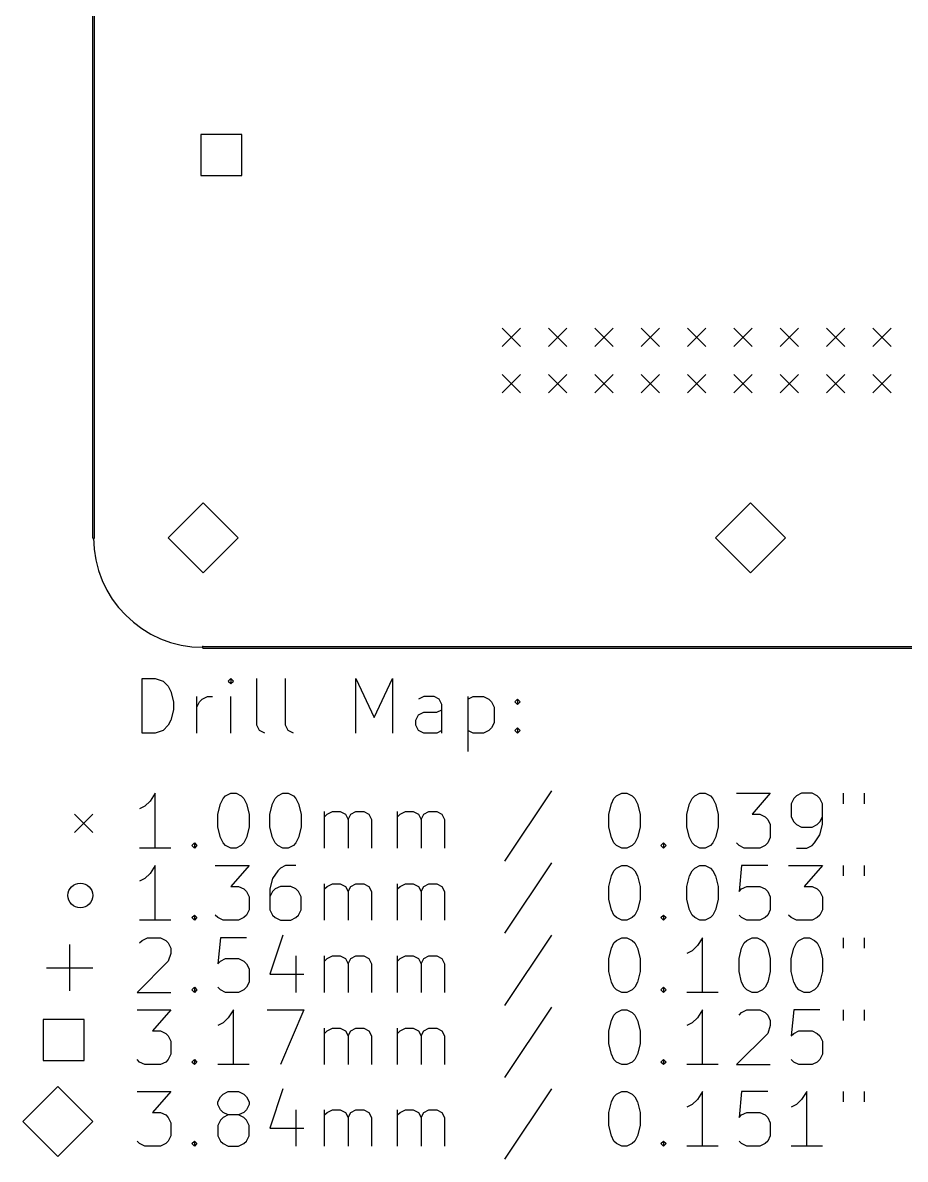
# Model space of a CAD drawing. Extents: x 6 to 105, y -134 to -10.
# Drawn here: x 6.1 to 54.5, y -133.1 to -70.8 of the extents above; entities that cross this region are included whole.
import ezdxf

# ---------------------------------------------------------------- set-up
doc = ezdxf.new("R2010")
doc.units = 0
doc.header["$MEASUREMENT"] = 0
doc.layers.add('BLACK', color=7, linetype='CONTINUOUS')

msp = doc.modelspace()

# ---------------------------------------------------------------- linework, layer by layer
at = {"layer": 'Black'}
for p, q in [((9.95, -99), (9.95, -16)), ((10.05, -99), (10.05, -16)), ((18.1225, -76.8775), (15.8775, -76.8775)), ((15.8775, -76.8775), (15.8775, -79.1225)), ((18.1225, -79.1225), (18.1225, -76.8775)), ((15.8775, -79.1225), (18.1225, -79.1225)), ((32.4, -87.5), (33.4, -88.5)), ((33.4, -87.5), (32.4, -88.5)), ((34.94, -87.5), (35.94, -88.5)), ((35.94, -87.5), (34.94, -88.5)), ((37.48, -87.5), (38.48, -88.5)), ((38.48, -87.5), (37.48, -88.5)), ((40.02, -87.5), (41.02, -88.5)), ((41.02, -87.5), (40.02, -88.5)), ((42.56, -87.5), (43.56, -88.5)), ((43.56, -87.5), (42.56, -88.5)), ((45.1, -87.5), (46.1, -88.5)), ((46.1, -87.5), (45.1, -88.5)), ((47.64, -87.5), (48.64, -88.5)), ((48.64, -87.5), (47.64, -88.5)), ((50.18, -87.5), (51.18, -88.5)), ((51.18, -87.5), (50.18, -88.5)), ((52.72, -87.5), (53.72, -88.5)), ((53.72, -87.5), (52.72, -88.5)), ((32.4, -90.04), (33.4, -91.04)), ((33.4, -90.04), (32.4, -91.04)), ((34.94, -90.04), (35.94, -91.04)), ((35.94, -90.04), (34.94, -91.04)), ((37.48, -90.04), (38.48, -91.04)), ((38.48, -90.04), (37.48, -91.04)), ((40.02, -90.04), (41.02, -91.04)), ((41.02, -90.04), (40.02, -91.04)), ((42.56, -90.04), (43.56, -91.04)), ((43.56, -90.04), (42.56, -91.04)), ((45.1, -90.04), (46.1, -91.04)), ((46.1, -90.04), (45.1, -91.04)), ((47.64, -90.04), (48.64, -91.04)), ((48.64, -90.04), (47.64, -91.04)), ((50.18, -90.04), (51.18, -91.04)), ((51.18, -90.04), (50.18, -91.04)), ((52.72, -90.04), (53.72, -91.04)), ((53.72, -90.04), (52.72, -91.04)), ((16, -97.0823), (14.0823, -99)), ((17.9177, -99), (16, -97.0823)), ((46, -97.0823), (44.0823, -99)), ((47.9177, -99), (46, -97.0823)), ((14.0823, -99), (16, -100.918)), ((16, -100.918), (17.9177, -99)), ((44.0823, -99), (46, -100.918)), ((46, -100.918), (47.9177, -99)), ((16, -104.95), (99, -104.95)), ((16, -105.05), (99, -105.05)), ((12.6643, -109.707), (12.6643, -106.707)), ((12.6643, -106.707), (13.3786, -106.707)), ((13.3786, -106.707), (13.8071, -106.85)), ((13.8071, -106.85), (14.0929, -107.136)), ((14.0929, -107.136), (14.2357, -107.421)), ((17.5214, -106.707), (17.3786, -106.85)), ((17.3786, -106.85), (17.5214, -106.993)), ((17.6643, -106.85), (17.5214, -106.707)), ((17.5214, -106.707), (17.5214, -106.993)), ((17.5214, -106.993), (17.6643, -106.85)), ((18.95, -109.279), (18.95, -106.707)), ((20.5214, -109.279), (20.5214, -106.707)), ((24.3786, -109.707), (24.3786, -106.707)), ((24.3786, -106.707), (25.3786, -108.85)), ((25.3786, -108.85), (26.3786, -106.707)), ((26.3786, -106.707), (26.3786, -109.707)), ((14.2357, -107.421), (14.3786, -107.993)), ((15.6643, -109.707), (15.6643, -107.707)), ((15.95, -107.85), (16.2357, -107.707)), ((16.2357, -107.707), (16.5214, -107.707)), ((17.5214, -109.707), (17.5214, -107.707)), ((28.0929, -107.707), (27.8071, -107.85)), ((28.6643, -107.707), (28.0929, -107.707)), ((28.95, -107.85), (28.6643, -107.707)), ((30.5214, -107.707), (30.5214, -110.707)), ((30.5214, -107.85), (30.8071, -107.707)), ((30.8071, -107.707), (31.3786, -107.707)), ((31.3786, -107.707), (31.6643, -107.85)), ((14.3786, -108.421), (14.2357, -108.993)), ((14.3786, -107.993), (14.3786, -108.421)), ((15.6643, -108.279), (15.8071, -107.993)), ((15.8071, -107.993), (15.95, -107.85)), ((28.8071, -108.564), (29.0929, -108.421)), ((29.0929, -108.136), (28.95, -107.85)), ((29.0929, -109.707), (29.0929, -108.136)), ((31.6643, -107.85), (31.8071, -107.993)), ((31.8071, -107.993), (31.95, -108.279)), ((31.95, -108.279), (31.95, -109.136)), ((33.0929, -107.993), (33.2357, -107.85)), ((33.2357, -108.136), (33.0929, -107.993)), ((33.2357, -107.85), (33.3786, -107.993)), ((33.2357, -107.85), (33.2357, -108.136)), ((33.3786, -107.993), (33.2357, -108.136)), ((14.2357, -108.993), (14.0929, -109.279)), ((27.6643, -108.993), (27.8071, -108.707)), ((27.6643, -109.279), (27.6643, -108.993)), ((27.8071, -108.707), (28.0929, -108.564)), ((28.0929, -108.564), (28.8071, -108.564)), ((13.8071, -109.564), (13.3786, -109.707)), ((14.0929, -109.279), (13.8071, -109.564)), ((19.0929, -109.564), (18.95, -109.279)), ((19.3786, -109.707), (19.0929, -109.564)), ((20.6643, -109.564), (20.5214, -109.279)), ((20.95, -109.707), (20.6643, -109.564)), ((27.8071, -109.564), (27.6643, -109.279)), ((28.0929, -109.707), (27.8071, -109.564)), ((29.0929, -109.564), (28.8071, -109.707)), ((30.8071, -109.707), (30.5214, -109.564)), ((31.6643, -109.564), (31.3786, -109.707)), ((31.8071, -109.421), (31.6643, -109.564)), ((31.95, -109.136), (31.8071, -109.421)), ((33.0929, -109.564), (33.2357, -109.421)), ((33.2357, -109.707), (33.0929, -109.564)), ((33.2357, -109.421), (33.3786, -109.564)), ((33.2357, -109.421), (33.2357, -109.707)), ((33.3786, -109.564), (33.2357, -109.707)), ((13.3786, -109.707), (12.6643, -109.707)), ((28.8071, -109.707), (28.0929, -109.707)), ((31.3786, -109.707), (30.8071, -109.707)), ((13.3786, -113.007), (13.0929, -113.436)), ((13.3786, -116.007), (13.3786, -113.007)), ((16.95, -113.579), (17.0929, -113.293)), ((17.0929, -113.293), (17.2357, -113.15)), ((17.2357, -113.15), (17.5214, -113.007)), ((17.5214, -113.007), (17.8071, -113.007)), ((17.8071, -113.007), (18.0929, -113.15)), ((18.0929, -113.15), (18.2357, -113.293)), ((18.2357, -113.293), (18.3786, -113.579)), ((19.8071, -113.579), (19.95, -113.293)), ((19.95, -113.293), (20.0929, -113.15)), ((20.0929, -113.15), (20.3786, -113.007)), ((20.3786, -113.007), (20.6643, -113.007)), ((20.6643, -113.007), (20.95, -113.15)), ((20.95, -113.15), (21.0929, -113.293)), ((21.0929, -113.293), (21.2357, -113.579)), ((35.0929, -112.864), (32.5214, -116.721)), ((38.3786, -113.579), (38.5214, -113.293)), ((38.5214, -113.293), (38.6643, -113.15)), ((38.6643, -113.15), (38.95, -113.007)), ((38.95, -113.007), (39.2357, -113.007)), ((39.2357, -113.007), (39.5214, -113.15)), ((39.5214, -113.15), (39.6643, -113.293)), ((39.6643, -113.293), (39.8071, -113.579)), ((42.6643, -113.579), (42.8071, -113.293)), ((42.8071, -113.293), (42.95, -113.15)), ((42.95, -113.15), (43.2357, -113.007)), ((43.2357, -113.007), (43.5214, -113.007)), ((43.5214, -113.007), (43.8071, -113.15)), ((43.8071, -113.15), (43.95, -113.293)), ((43.95, -113.293), (44.0929, -113.579)), ((45.2357, -113.007), (47.0929, -113.007)), ((47.0929, -113.007), (46.0929, -114.15)), ((48.3786, -113.293), (48.2357, -113.579)), ((48.5214, -113.15), (48.3786, -113.293)), ((48.8071, -113.007), (48.5214, -113.15)), ((49.3786, -113.007), (48.8071, -113.007)), ((49.6643, -113.15), (49.3786, -113.007)), ((49.8071, -113.293), (49.6643, -113.15)), ((49.95, -113.579), (49.8071, -113.293)), ((51.0929, -113.007), (51.0929, -113.579)), ((52.2357, -113.007), (52.2357, -113.579)), ((12.8071, -113.721), (12.5214, -113.864)), ((13.0929, -113.436), (12.8071, -113.721)), ((16.8071, -114.15), (16.95, -113.579)), ((18.3786, -113.579), (18.5214, -114.15)), ((19.6643, -114.15), (19.8071, -113.579)), ((21.2357, -113.579), (21.3786, -114.15)), ((22.6643, -116.007), (22.6643, -114.007)), ((22.8071, -114.15), (23.0929, -114.007)), ((23.0929, -114.007), (23.5214, -114.007)), ((23.5214, -114.007), (23.8071, -114.15)), ((24.0929, -114.15), (24.3786, -114.007)), ((24.3786, -114.007), (24.8071, -114.007)), ((24.8071, -114.007), (25.0929, -114.15)), ((26.6643, -116.007), (26.6643, -114.007)), ((26.8071, -114.15), (27.0929, -114.007)), ((27.0929, -114.007), (27.5214, -114.007)), ((27.5214, -114.007), (27.8071, -114.15)), ((28.0929, -114.15), (28.3786, -114.007)), ((28.3786, -114.007), (28.8071, -114.007)), ((28.8071, -114.007), (29.0929, -114.15)), ((38.2357, -114.15), (38.3786, -113.579)), ((39.8071, -113.579), (39.95, -114.15)), ((42.5214, -114.15), (42.6643, -113.579)), ((44.0929, -113.579), (44.2357, -114.15)), ((48.2357, -113.579), (48.2357, -114.293)), ((49.95, -114.721), (49.95, -113.579)), ((8.95, -114.15), (9.95, -115.15)), ((9.95, -114.15), (8.95, -115.15)), ((16.8071, -114.864), (16.8071, -114.15)), ((18.5214, -114.15), (18.5214, -114.864)), ((19.6643, -114.864), (19.6643, -114.15)), ((21.3786, -114.15), (21.3786, -114.864)), ((22.6643, -114.293), (22.8071, -114.15)), ((23.8071, -114.15), (23.95, -114.436)), ((23.95, -114.436), (24.0929, -114.15)), ((23.95, -114.436), (23.95, -116.007)), ((25.0929, -114.15), (25.2357, -114.436)), ((25.2357, -114.436), (25.2357, -116.007)), ((26.6643, -114.293), (26.8071, -114.15)), ((27.8071, -114.15), (27.95, -114.436)), ((27.95, -114.436), (28.0929, -114.15)), ((27.95, -114.436), (27.95, -116.007)), ((29.0929, -114.15), (29.2357, -114.436)), ((29.2357, -114.436), (29.2357, -116.007)), ((38.2357, -114.864), (38.2357, -114.15)), ((39.95, -114.15), (39.95, -114.864)), ((42.5214, -114.864), (42.5214, -114.15)), ((44.2357, -114.15), (44.2357, -114.864)), ((46.0929, -114.15), (46.5214, -114.15)), ((46.5214, -114.15), (46.8071, -114.293)), ((46.8071, -114.293), (46.95, -114.436)), ((46.95, -114.436), (47.0929, -114.721)), ((48.2357, -114.293), (48.3786, -114.579)), ((48.3786, -114.579), (48.5214, -114.721)), ((49.6643, -114.721), (49.8071, -114.579)), ((49.8071, -114.579), (49.95, -114.293)), ((16.95, -115.436), (16.8071, -114.864)), ((18.5214, -114.864), (18.3786, -115.436)), ((19.8071, -115.436), (19.6643, -114.864)), ((21.3786, -114.864), (21.2357, -115.436)), ((38.3786, -115.436), (38.2357, -114.864)), ((39.95, -114.864), (39.8071, -115.436)), ((42.6643, -115.436), (42.5214, -114.864)), ((44.2357, -114.864), (44.0929, -115.436)), ((47.0929, -114.721), (47.0929, -115.436)), ((48.5214, -114.721), (48.8071, -114.864)), ((48.8071, -114.864), (49.3786, -114.864)), ((49.3786, -114.864), (49.6643, -114.721)), ((49.5214, -115.721), (49.8071, -115.293)), ((49.8071, -115.293), (49.95, -114.721)), ((15.3786, -115.864), (15.5214, -115.721)), ((15.5214, -116.007), (15.3786, -115.864)), ((15.5214, -115.721), (15.6643, -115.864)), ((15.5214, -115.721), (15.5214, -116.007)), ((15.6643, -115.864), (15.5214, -116.007)), ((17.0929, -115.721), (16.95, -115.436)), ((17.2357, -115.864), (17.0929, -115.721)), ((17.5214, -116.007), (17.2357, -115.864)), ((18.0929, -115.864), (17.8071, -116.007)), ((18.2357, -115.721), (18.0929, -115.864)), ((18.3786, -115.436), (18.2357, -115.721)), ((19.95, -115.721), (19.8071, -115.436)), ((20.0929, -115.864), (19.95, -115.721)), ((20.3786, -116.007), (20.0929, -115.864)), ((20.95, -115.864), (20.6643, -116.007)), ((21.0929, -115.721), (20.95, -115.864)), ((21.2357, -115.436), (21.0929, -115.721)), ((38.5214, -115.721), (38.3786, -115.436)), ((38.6643, -115.864), (38.5214, -115.721)), ((38.95, -116.007), (38.6643, -115.864)), ((39.5214, -115.864), (39.2357, -116.007)), ((39.6643, -115.721), (39.5214, -115.864)), ((39.8071, -115.436), (39.6643, -115.721)), ((41.0929, -115.864), (41.2357, -115.721)), ((41.2357, -116.007), (41.0929, -115.864)), ((41.2357, -115.721), (41.3786, -115.864)), ((41.2357, -115.721), (41.2357, -116.007)), ((41.3786, -115.864), (41.2357, -116.007)), ((42.8071, -115.721), (42.6643, -115.436)), ((42.95, -115.864), (42.8071, -115.721)), ((43.2357, -116.007), (42.95, -115.864)), ((43.8071, -115.864), (43.5214, -116.007)), ((43.95, -115.721), (43.8071, -115.864)), ((44.0929, -115.436), (43.95, -115.721)), ((45.3786, -115.864), (45.2357, -115.721)), ((45.6643, -116.007), (45.3786, -115.864)), ((46.8071, -115.864), (46.5214, -116.007)), ((46.95, -115.721), (46.8071, -115.864)), ((47.0929, -115.436), (46.95, -115.721)), ((49.0929, -116.007), (49.3786, -115.864)), ((49.3786, -115.864), (49.5214, -115.721)), ((14.2357, -116.007), (12.5214, -116.007)), ((17.8071, -116.007), (17.5214, -116.007)), ((20.6643, -116.007), (20.3786, -116.007)), ((39.2357, -116.007), (38.95, -116.007)), ((43.5214, -116.007), (43.2357, -116.007)), ((46.5214, -116.007), (45.6643, -116.007)), ((48.5214, -116.007), (49.0929, -116.007)), ((13.3786, -116.967), (13.0929, -117.396)), ((13.3786, -119.967), (13.3786, -116.967)), ((16.6643, -116.967), (18.5214, -116.967)), ((18.5214, -116.967), (17.5214, -118.11)), ((20.2357, -117.11), (20.0929, -117.253)), ((20.5214, -116.967), (20.2357, -117.11)), ((21.0929, -116.967), (20.5214, -116.967)), ((35.0929, -116.824), (32.5214, -120.681)), ((38.5214, -117.253), (38.6643, -117.11)), ((38.6643, -117.11), (38.95, -116.967)), ((38.95, -116.967), (39.2357, -116.967)), ((39.2357, -116.967), (39.5214, -117.11)), ((39.5214, -117.11), (39.6643, -117.253)), ((42.8071, -117.253), (42.95, -117.11)), ((42.95, -117.11), (43.2357, -116.967)), ((43.2357, -116.967), (43.5214, -116.967)), ((43.5214, -116.967), (43.8071, -117.11)), ((43.8071, -117.11), (43.95, -117.253)), ((45.5214, -116.967), (45.3786, -118.396)), ((46.95, -116.967), (45.5214, -116.967)), ((48.0929, -116.967), (49.95, -116.967)), ((49.95, -116.967), (48.95, -118.11)), ((51.0929, -116.967), (51.0929, -117.539)), ((52.2357, -116.967), (52.2357, -117.539)), ((12.8071, -117.681), (12.5214, -117.824)), ((13.0929, -117.396), (12.8071, -117.681)), ((19.8071, -117.681), (19.6643, -118.253)), ((20.0929, -117.253), (19.8071, -117.681)), ((38.2357, -118.11), (38.3786, -117.539)), ((38.3786, -117.539), (38.5214, -117.253)), ((39.6643, -117.253), (39.8071, -117.539)), ((39.8071, -117.539), (39.95, -118.11)), ((42.5214, -118.11), (42.6643, -117.539)), ((42.6643, -117.539), (42.8071, -117.253)), ((43.95, -117.253), (44.0929, -117.539)), ((44.0929, -117.539), (44.2357, -118.11)), ((17.5214, -118.11), (17.95, -118.11)), ((17.95, -118.11), (18.2357, -118.253)), ((18.2357, -118.253), (18.3786, -118.396)), ((18.3786, -118.396), (18.5214, -118.681)), ((19.6643, -118.253), (19.6643, -119.396)), ((19.8071, -118.396), (19.6643, -118.681)), ((19.95, -118.253), (19.8071, -118.396)), ((20.2357, -118.11), (19.95, -118.253)), ((20.8071, -118.11), (20.2357, -118.11)), ((21.0929, -118.253), (20.8071, -118.11)), ((21.2357, -118.396), (21.0929, -118.253)), ((21.3786, -118.681), (21.2357, -118.396)), ((22.6643, -119.967), (22.6643, -117.967)), ((22.6643, -118.253), (22.8071, -118.11)), ((22.8071, -118.11), (23.0929, -117.967)), ((23.0929, -117.967), (23.5214, -117.967)), ((23.5214, -117.967), (23.8071, -118.11)), ((23.8071, -118.11), (23.95, -118.396)), ((23.95, -118.396), (24.0929, -118.11)), ((23.95, -118.396), (23.95, -119.967)), ((24.0929, -118.11), (24.3786, -117.967)), ((24.3786, -117.967), (24.8071, -117.967)), ((24.8071, -117.967), (25.0929, -118.11)), ((25.0929, -118.11), (25.2357, -118.396)), ((25.2357, -118.396), (25.2357, -119.967)), ((26.6643, -119.967), (26.6643, -117.967)), ((26.6643, -118.253), (26.8071, -118.11)), ((26.8071, -118.11), (27.0929, -117.967)), ((27.0929, -117.967), (27.5214, -117.967)), ((27.5214, -117.967), (27.8071, -118.11)), ((27.8071, -118.11), (27.95, -118.396)), ((27.95, -118.396), (28.0929, -118.11)), ((27.95, -118.396), (27.95, -119.967)), ((28.0929, -118.11), (28.3786, -117.967)), ((28.3786, -117.967), (28.8071, -117.967)), ((28.8071, -117.967), (29.0929, -118.11)), ((29.0929, -118.11), (29.2357, -118.396)), ((29.2357, -118.396), (29.2357, -119.967)), ((38.2357, -118.824), (38.2357, -118.11)), ((39.95, -118.11), (39.95, -118.824)), ((42.5214, -118.824), (42.5214, -118.11)), ((44.2357, -118.11), (44.2357, -118.824)), ((45.3786, -118.396), (45.5214, -118.253)), ((45.5214, -118.253), (45.8071, -118.11)), ((45.8071, -118.11), (46.5214, -118.11)), ((46.5214, -118.11), (46.8071, -118.253)), ((46.8071, -118.253), (46.95, -118.396)), ((46.95, -118.396), (47.0929, -118.681)), ((48.95, -118.11), (49.3786, -118.11)), ((49.3786, -118.11), (49.6643, -118.253)), ((49.6643, -118.253), (49.8071, -118.396)), ((49.8071, -118.396), (49.95, -118.681)), ((18.5214, -118.681), (18.5214, -119.396)), ((21.3786, -119.396), (21.3786, -118.681)), ((38.3786, -119.396), (38.2357, -118.824)), ((39.95, -118.824), (39.8071, -119.396)), ((42.6643, -119.396), (42.5214, -118.824)), ((44.2357, -118.824), (44.0929, -119.396)), ((47.0929, -118.681), (47.0929, -119.396)), ((49.95, -118.681), (49.95, -119.396)), ((18.5214, -119.396), (18.3786, -119.681)), ((19.6643, -119.396), (19.8071, -119.681)), ((21.2357, -119.681), (21.3786, -119.396)), ((38.5214, -119.681), (38.3786, -119.396)), ((39.8071, -119.396), (39.6643, -119.681)), ((42.8071, -119.681), (42.6643, -119.396)), ((44.0929, -119.396), (43.95, -119.681)), ((47.0929, -119.396), (46.95, -119.681)), ((49.95, -119.396), (49.8071, -119.681)), ((14.2357, -119.967), (12.5214, -119.967)), ((15.3786, -119.824), (15.5214, -119.681)), ((15.5214, -119.967), (15.3786, -119.824)), ((15.5214, -119.681), (15.6643, -119.824)), ((15.5214, -119.681), (15.5214, -119.967)), ((15.6643, -119.824), (15.5214, -119.967)), ((16.8071, -119.824), (16.6643, -119.681)), ((17.0929, -119.967), (16.8071, -119.824)), ((17.95, -119.967), (17.0929, -119.967)), ((18.2357, -119.824), (17.95, -119.967)), ((18.3786, -119.681), (18.2357, -119.824)), ((19.8071, -119.681), (19.95, -119.824)), ((19.95, -119.824), (20.2357, -119.967)), ((20.2357, -119.967), (20.8071, -119.967)), ((20.8071, -119.967), (21.0929, -119.824)), ((21.0929, -119.824), (21.2357, -119.681)), ((38.6643, -119.824), (38.5214, -119.681)), ((38.95, -119.967), (38.6643, -119.824)), ((39.2357, -119.967), (38.95, -119.967)), ((39.5214, -119.824), (39.2357, -119.967)), ((39.6643, -119.681), (39.5214, -119.824)), ((41.0929, -119.824), (41.2357, -119.681)), ((41.2357, -119.967), (41.0929, -119.824)), ((41.2357, -119.681), (41.3786, -119.824)), ((41.2357, -119.681), (41.2357, -119.967)), ((41.3786, -119.824), (41.2357, -119.967)), ((42.95, -119.824), (42.8071, -119.681)), ((43.2357, -119.967), (42.95, -119.824)), ((43.5214, -119.967), (43.2357, -119.967)), ((43.8071, -119.824), (43.5214, -119.967)), ((43.95, -119.681), (43.8071, -119.824)), ((45.5214, -119.824), (45.3786, -119.681)), ((45.8071, -119.967), (45.5214, -119.824)), ((46.5214, -119.967), (45.8071, -119.967)), ((46.8071, -119.824), (46.5214, -119.967)), ((46.95, -119.681), (46.8071, -119.824)), ((48.2357, -119.824), (48.0929, -119.681)), ((48.5214, -119.967), (48.2357, -119.824)), ((49.3786, -119.967), (48.5214, -119.967)), ((49.6643, -119.824), (49.3786, -119.967)), ((49.8071, -119.681), (49.6643, -119.824)), ((20.3786, -120.784), (19.6643, -122.927)), ((35.0929, -120.784), (32.5214, -124.641)), ((8.68, -121.3), (8.68, -123.84)), ((12.5214, -121.213), (12.6643, -121.07)), ((12.6643, -121.07), (12.95, -120.927)), ((12.95, -120.927), (13.6643, -120.927)), ((13.6643, -120.927), (13.95, -121.07)), ((13.95, -121.07), (14.0929, -121.213)), ((14.0929, -121.213), (14.2357, -121.499)), ((14.2357, -121.499), (14.2357, -121.784)), ((16.95, -120.927), (16.8071, -122.356)), ((18.3786, -120.927), (16.95, -120.927)), ((38.2357, -122.07), (38.3786, -121.499)), ((38.3786, -121.499), (38.5214, -121.213)), ((38.5214, -121.213), (38.6643, -121.07)), ((38.6643, -121.07), (38.95, -120.927)), ((38.95, -120.927), (39.2357, -120.927)), ((39.2357, -120.927), (39.5214, -121.07)), ((39.5214, -121.07), (39.6643, -121.213)), ((39.6643, -121.213), (39.8071, -121.499)), ((39.8071, -121.499), (39.95, -122.07)), ((43.0929, -121.356), (42.8071, -121.641)), ((43.3786, -120.927), (43.0929, -121.356)), ((43.3786, -123.927), (43.3786, -120.927)), ((45.3786, -122.07), (45.5214, -121.499)), ((45.5214, -121.499), (45.6643, -121.213)), ((45.6643, -121.213), (45.8071, -121.07)), ((45.8071, -121.07), (46.0929, -120.927)), ((46.0929, -120.927), (46.3786, -120.927)), ((46.3786, -120.927), (46.6643, -121.07)), ((46.6643, -121.07), (46.8071, -121.213)), ((46.8071, -121.213), (46.95, -121.499)), ((46.95, -121.499), (47.0929, -122.07)), ((48.2357, -122.07), (48.3786, -121.499)), ((48.3786, -121.499), (48.5214, -121.213)), ((48.5214, -121.213), (48.6643, -121.07)), ((48.6643, -121.07), (48.95, -120.927)), ((48.95, -120.927), (49.2357, -120.927)), ((49.2357, -120.927), (49.5214, -121.07)), ((49.5214, -121.07), (49.6643, -121.213)), ((49.6643, -121.213), (49.8071, -121.499)), ((49.8071, -121.499), (49.95, -122.07)), ((51.0929, -120.927), (51.0929, -121.499)), ((52.2357, -120.927), (52.2357, -121.499)), ((14.2357, -121.784), (14.0929, -122.213)), ((16.95, -122.213), (17.2357, -122.07)), ((17.2357, -122.07), (17.95, -122.07)), ((17.95, -122.07), (18.2357, -122.213)), ((21.0929, -121.927), (21.0929, -123.927)), ((22.6643, -123.927), (22.6643, -121.927)), ((22.6643, -122.213), (22.8071, -122.07)), ((22.8071, -122.07), (23.0929, -121.927)), ((23.0929, -121.927), (23.5214, -121.927)), ((23.5214, -121.927), (23.8071, -122.07)), ((23.8071, -122.07), (23.95, -122.356)), ((23.95, -122.356), (24.0929, -122.07)), ((24.0929, -122.07), (24.3786, -121.927)), ((24.3786, -121.927), (24.8071, -121.927)), ((24.8071, -121.927), (25.0929, -122.07)), ((25.0929, -122.07), (25.2357, -122.356)), ((26.6643, -123.927), (26.6643, -121.927)), ((26.6643, -122.213), (26.8071, -122.07)), ((26.8071, -122.07), (27.0929, -121.927)), ((27.0929, -121.927), (27.5214, -121.927)), ((27.5214, -121.927), (27.8071, -122.07)), ((27.8071, -122.07), (27.95, -122.356)), ((27.95, -122.356), (28.0929, -122.07)), ((28.0929, -122.07), (28.3786, -121.927)), ((28.3786, -121.927), (28.8071, -121.927)), ((28.8071, -121.927), (29.0929, -122.07)), ((29.0929, -122.07), (29.2357, -122.356)), ((38.2357, -122.784), (38.2357, -122.07)), ((39.95, -122.07), (39.95, -122.784)), ((42.8071, -121.641), (42.5214, -121.784)), ((45.3786, -122.784), (45.3786, -122.07)), ((47.0929, -122.07), (47.0929, -122.784)), ((48.2357, -122.784), (48.2357, -122.07)), ((49.95, -122.07), (49.95, -122.784)), ((7.41, -122.57), (9.95, -122.57)), ((14.0929, -122.213), (12.3786, -123.927)), ((16.8071, -122.356), (16.95, -122.213)), ((18.2357, -122.213), (18.3786, -122.356)), ((18.3786, -122.356), (18.5214, -122.641)), ((18.5214, -122.641), (18.5214, -123.356)), ((23.95, -122.356), (23.95, -123.927)), ((25.2357, -122.356), (25.2357, -123.927)), ((27.95, -122.356), (27.95, -123.927)), ((29.2357, -122.356), (29.2357, -123.927)), ((18.5214, -123.356), (18.3786, -123.641)), ((19.6643, -122.927), (21.5214, -122.927)), ((38.3786, -123.356), (38.2357, -122.784)), ((38.5214, -123.641), (38.3786, -123.356)), ((39.8071, -123.356), (39.6643, -123.641)), ((39.95, -122.784), (39.8071, -123.356)), ((45.5214, -123.356), (45.3786, -122.784)), ((45.6643, -123.641), (45.5214, -123.356)), ((46.95, -123.356), (46.8071, -123.641)), ((47.0929, -122.784), (46.95, -123.356)), ((48.3786, -123.356), (48.2357, -122.784)), ((48.5214, -123.641), (48.3786, -123.356)), ((49.8071, -123.356), (49.6643, -123.641)), ((49.95, -122.784), (49.8071, -123.356)), ((12.3786, -123.927), (14.2357, -123.927)), ((15.3786, -123.784), (15.5214, -123.641)), ((15.5214, -123.927), (15.3786, -123.784)), ((15.5214, -123.641), (15.6643, -123.784)), ((15.5214, -123.641), (15.5214, -123.927)), ((15.6643, -123.784), (15.5214, -123.927)), ((16.95, -123.784), (16.8071, -123.641)), ((17.2357, -123.927), (16.95, -123.784)), ((17.95, -123.927), (17.2357, -123.927)), ((18.2357, -123.784), (17.95, -123.927)), ((18.3786, -123.641), (18.2357, -123.784)), ((38.6643, -123.784), (38.5214, -123.641)), ((38.95, -123.927), (38.6643, -123.784)), ((39.2357, -123.927), (38.95, -123.927)), ((39.5214, -123.784), (39.2357, -123.927)), ((39.6643, -123.641), (39.5214, -123.784)), ((41.0929, -123.784), (41.2357, -123.641)), ((41.2357, -123.927), (41.0929, -123.784)), ((41.2357, -123.641), (41.3786, -123.784)), ((41.2357, -123.641), (41.2357, -123.927)), ((41.3786, -123.784), (41.2357, -123.927)), ((44.2357, -123.927), (42.5214, -123.927)), ((45.8071, -123.784), (45.6643, -123.641)), ((46.0929, -123.927), (45.8071, -123.784)), ((46.3786, -123.927), (46.0929, -123.927)), ((46.6643, -123.784), (46.3786, -123.927)), ((46.8071, -123.641), (46.6643, -123.784)), ((48.6643, -123.784), (48.5214, -123.641)), ((48.95, -123.927), (48.6643, -123.784)), ((49.2357, -123.927), (48.95, -123.927)), ((49.5214, -123.784), (49.2357, -123.927)), ((49.6643, -123.641), (49.5214, -123.784)), ((12.3786, -124.887), (14.2357, -124.887)), ((14.2357, -124.887), (13.2357, -126.03)), ((17.6643, -124.887), (17.3786, -125.316)), ((17.6643, -127.887), (17.6643, -124.887)), ((19.5214, -124.887), (21.5214, -124.887)), ((21.5214, -124.887), (20.2357, -127.887)), ((35.0929, -124.744), (32.5214, -128.601)), ((38.3786, -125.459), (38.5214, -125.173)), ((38.5214, -125.173), (38.6643, -125.03)), ((38.6643, -125.03), (38.95, -124.887)), ((38.95, -124.887), (39.2357, -124.887)), ((39.2357, -124.887), (39.5214, -125.03)), ((39.5214, -125.03), (39.6643, -125.173)), ((39.6643, -125.173), (39.8071, -125.459)), ((43.3786, -124.887), (43.0929, -125.316)), ((43.3786, -127.887), (43.3786, -124.887)), ((45.3786, -125.173), (45.5214, -125.03)), ((45.5214, -125.03), (45.8071, -124.887)), ((45.8071, -124.887), (46.5214, -124.887)), ((46.5214, -124.887), (46.8071, -125.03)), ((46.8071, -125.03), (46.95, -125.173)), ((46.95, -125.173), (47.0929, -125.459)), ((48.3786, -124.887), (48.2357, -126.316)), ((49.8071, -124.887), (48.3786, -124.887)), ((51.0929, -124.887), (51.0929, -125.459)), ((52.2357, -124.887), (52.2357, -125.459)), ((9.485, -125.407), (7.24, -125.407)), ((7.24, -125.407), (7.24, -127.653)), ((9.485, -127.653), (9.485, -125.407)), ((17.0929, -125.601), (16.8071, -125.744)), ((17.3786, -125.316), (17.0929, -125.601)), ((22.6643, -127.887), (22.6643, -125.887)), ((22.8071, -126.03), (23.0929, -125.887)), ((23.0929, -125.887), (23.5214, -125.887)), ((23.5214, -125.887), (23.8071, -126.03)), ((24.0929, -126.03), (24.3786, -125.887)), ((24.3786, -125.887), (24.8071, -125.887)), ((24.8071, -125.887), (25.0929, -126.03)), ((26.6643, -127.887), (26.6643, -125.887)), ((26.8071, -126.03), (27.0929, -125.887)), ((27.0929, -125.887), (27.5214, -125.887)), ((27.5214, -125.887), (27.8071, -126.03)), ((28.0929, -126.03), (28.3786, -125.887)), ((28.3786, -125.887), (28.8071, -125.887)), ((28.8071, -125.887), (29.0929, -126.03)), ((38.2357, -126.03), (38.3786, -125.459)), ((39.8071, -125.459), (39.95, -126.03)), ((42.8071, -125.601), (42.5214, -125.744)), ((43.0929, -125.316), (42.8071, -125.601)), ((47.0929, -125.744), (46.95, -126.173)), ((47.0929, -125.459), (47.0929, -125.744)), ((13.2357, -126.03), (13.6643, -126.03)), ((13.6643, -126.03), (13.95, -126.173)), ((13.95, -126.173), (14.0929, -126.316)), ((14.0929, -126.316), (14.2357, -126.601)), ((22.6643, -126.173), (22.8071, -126.03)), ((23.8071, -126.03), (23.95, -126.316)), ((23.95, -126.316), (24.0929, -126.03)), ((23.95, -126.316), (23.95, -127.887)), ((25.0929, -126.03), (25.2357, -126.316)), ((25.2357, -126.316), (25.2357, -127.887)), ((26.6643, -126.173), (26.8071, -126.03)), ((27.8071, -126.03), (27.95, -126.316)), ((27.95, -126.316), (28.0929, -126.03)), ((27.95, -126.316), (27.95, -127.887)), ((29.0929, -126.03), (29.2357, -126.316)), ((29.2357, -126.316), (29.2357, -127.887)), ((38.2357, -126.744), (38.2357, -126.03)), ((39.95, -126.03), (39.95, -126.744)), ((46.95, -126.173), (45.2357, -127.887)), ((48.2357, -126.316), (48.3786, -126.173)), ((48.3786, -126.173), (48.6643, -126.03)), ((48.6643, -126.03), (49.3786, -126.03)), ((49.3786, -126.03), (49.6643, -126.173)), ((49.6643, -126.173), (49.8071, -126.316)), ((49.8071, -126.316), (49.95, -126.601)), ((14.2357, -126.601), (14.2357, -127.316)), ((38.3786, -127.316), (38.2357, -126.744)), ((39.95, -126.744), (39.8071, -127.316)), ((49.95, -126.601), (49.95, -127.316)), ((7.24, -127.653), (9.485, -127.653)), ((12.5214, -127.744), (12.3786, -127.601)), ((12.8071, -127.887), (12.5214, -127.744)), ((13.95, -127.744), (13.6643, -127.887)), ((14.0929, -127.601), (13.95, -127.744)), ((14.2357, -127.316), (14.0929, -127.601)), ((15.3786, -127.744), (15.5214, -127.601)), ((15.5214, -127.887), (15.3786, -127.744)), ((15.5214, -127.601), (15.6643, -127.744)), ((15.5214, -127.601), (15.5214, -127.887)), ((15.6643, -127.744), (15.5214, -127.887)), ((38.5214, -127.601), (38.3786, -127.316)), ((38.6643, -127.744), (38.5214, -127.601)), ((38.95, -127.887), (38.6643, -127.744)), ((39.5214, -127.744), (39.2357, -127.887)), ((39.6643, -127.601), (39.5214, -127.744)), ((39.8071, -127.316), (39.6643, -127.601)), ((41.0929, -127.744), (41.2357, -127.601)), ((41.2357, -127.887), (41.0929, -127.744)), ((41.2357, -127.601), (41.3786, -127.744)), ((41.2357, -127.601), (41.2357, -127.887)), ((41.3786, -127.744), (41.2357, -127.887)), ((48.3786, -127.744), (48.2357, -127.601)), ((48.6643, -127.887), (48.3786, -127.744)), ((49.6643, -127.744), (49.3786, -127.887)), ((49.8071, -127.601), (49.6643, -127.744)), ((49.95, -127.316), (49.8071, -127.601)), ((13.6643, -127.887), (12.8071, -127.887)), ((18.5214, -127.887), (16.8071, -127.887)), ((39.2357, -127.887), (38.95, -127.887)), ((44.2357, -127.887), (42.5214, -127.887)), ((45.2357, -127.887), (47.0929, -127.887)), ((49.3786, -127.887), (48.6643, -127.887)), ((8.0323, -129.087), (6.1146, -131.005)), ((9.95, -131.005), (8.0323, -129.087)), ((12.3786, -129.362), (14.2357, -129.362)), ((14.2357, -129.362), (13.2357, -130.505)), ((16.95, -129.648), (17.0929, -129.505)), ((17.0929, -129.505), (17.3786, -129.362)), ((17.3786, -129.362), (17.95, -129.362)), ((17.95, -129.362), (18.2357, -129.505)), ((18.2357, -129.505), (18.3786, -129.648)), ((20.3786, -129.219), (19.6643, -131.362)), ((35.0929, -129.219), (32.5214, -133.076)), ((38.5214, -129.648), (38.6643, -129.505)), ((38.6643, -129.505), (38.95, -129.362)), ((38.95, -129.362), (39.2357, -129.362)), ((39.2357, -129.362), (39.5214, -129.505)), ((39.5214, -129.505), (39.6643, -129.648)), ((43.3786, -129.362), (43.0929, -129.791)), ((43.3786, -132.362), (43.3786, -129.362)), ((45.5214, -129.362), (45.3786, -130.791)), ((46.95, -129.362), (45.5214, -129.362)), ((49.0929, -129.362), (48.8071, -129.791)), ((49.0929, -132.362), (49.0929, -129.362)), ((51.0929, -129.362), (51.0929, -129.934)), ((52.2357, -129.362), (52.2357, -129.934)), ((16.8071, -129.934), (16.95, -129.648)), ((16.8071, -130.076), (16.8071, -129.934)), ((16.95, -130.362), (16.8071, -130.076)), ((18.3786, -129.648), (18.5214, -129.934)), ((18.5214, -130.076), (18.3786, -130.362)), ((18.5214, -129.934), (18.5214, -130.076)), ((38.2357, -130.505), (38.3786, -129.934)), ((38.3786, -129.934), (38.5214, -129.648)), ((39.6643, -129.648), (39.8071, -129.934)), ((39.8071, -129.934), (39.95, -130.505)), ((42.8071, -130.076), (42.5214, -130.219)), ((43.0929, -129.791), (42.8071, -130.076)), ((48.5214, -130.076), (48.2357, -130.219)), ((48.8071, -129.791), (48.5214, -130.076)), ((13.2357, -130.505), (13.6643, -130.505)), ((13.6643, -130.505), (13.95, -130.648)), ((13.95, -130.648), (14.0929, -130.791)), ((14.0929, -130.791), (14.2357, -131.076)), ((17.0929, -130.505), (16.95, -130.362)), ((17.0929, -130.791), (16.95, -130.934)), ((17.3786, -130.648), (17.0929, -130.505)), ((17.3786, -130.648), (17.0929, -130.791)), ((17.95, -130.648), (17.3786, -130.648)), ((18.2357, -130.505), (17.95, -130.648)), ((18.2357, -130.791), (17.95, -130.648)), ((18.3786, -130.362), (18.2357, -130.505)), ((18.3786, -130.934), (18.2357, -130.791)), ((21.0929, -130.362), (21.0929, -132.362)), ((22.6643, -132.362), (22.6643, -130.362)), ((22.6643, -130.648), (22.8071, -130.505)), ((22.8071, -130.505), (23.0929, -130.362)), ((23.0929, -130.362), (23.5214, -130.362)), ((23.5214, -130.362), (23.8071, -130.505)), ((23.8071, -130.505), (23.95, -130.791)), ((23.95, -130.791), (24.0929, -130.505)), ((23.95, -130.791), (23.95, -132.362)), ((24.0929, -130.505), (24.3786, -130.362)), ((24.3786, -130.362), (24.8071, -130.362)), ((24.8071, -130.362), (25.0929, -130.505)), ((25.0929, -130.505), (25.2357, -130.791)), ((25.2357, -130.791), (25.2357, -132.362)), ((26.6643, -132.362), (26.6643, -130.362)), ((26.6643, -130.648), (26.8071, -130.505)), ((26.8071, -130.505), (27.0929, -130.362)), ((27.0929, -130.362), (27.5214, -130.362)), ((27.5214, -130.362), (27.8071, -130.505)), ((27.8071, -130.505), (27.95, -130.791)), ((27.95, -130.791), (28.0929, -130.505)), ((27.95, -130.791), (27.95, -132.362)), ((28.0929, -130.505), (28.3786, -130.362)), ((28.3786, -130.362), (28.8071, -130.362)), ((28.8071, -130.362), (29.0929, -130.505)), ((29.0929, -130.505), (29.2357, -130.791)), ((29.2357, -130.791), (29.2357, -132.362)), ((38.2357, -131.219), (38.2357, -130.505)), ((39.95, -130.505), (39.95, -131.219)), ((45.3786, -130.791), (45.5214, -130.648)), ((45.5214, -130.648), (45.8071, -130.505)), ((45.8071, -130.505), (46.5214, -130.505)), ((46.5214, -130.505), (46.8071, -130.648)), ((46.8071, -130.648), (46.95, -130.791)), ((46.95, -130.791), (47.0929, -131.076)), ((6.1146, -131.005), (8.0323, -132.923)), ((8.0323, -132.923), (9.95, -131.005)), ((14.2357, -131.076), (14.2357, -131.791)), ((16.95, -130.934), (16.8071, -131.219)), ((16.8071, -131.219), (16.8071, -131.791)), ((18.5214, -131.219), (18.3786, -130.934)), ((18.5214, -131.791), (18.5214, -131.219)), ((19.6643, -131.362), (21.5214, -131.362)), ((38.3786, -131.791), (38.2357, -131.219)), ((39.95, -131.219), (39.8071, -131.791)), ((47.0929, -131.076), (47.0929, -131.791)), ((12.5214, -132.219), (12.3786, -132.076)), ((14.0929, -132.076), (13.95, -132.219)), ((14.2357, -131.791), (14.0929, -132.076)), ((15.3786, -132.219), (15.5214, -132.076)), ((15.5214, -132.076), (15.6643, -132.219)), ((15.5214, -132.076), (15.5214, -132.362)), ((16.8071, -131.791), (16.95, -132.076)), ((16.95, -132.076), (17.0929, -132.219)), ((18.2357, -132.219), (18.3786, -132.076)), ((18.3786, -132.076), (18.5214, -131.791)), ((38.5214, -132.076), (38.3786, -131.791)), ((38.6643, -132.219), (38.5214, -132.076)), ((39.6643, -132.076), (39.5214, -132.219)), ((39.8071, -131.791), (39.6643, -132.076)), ((41.0929, -132.219), (41.2357, -132.076)), ((41.2357, -132.076), (41.3786, -132.219)), ((41.2357, -132.076), (41.2357, -132.362)), ((45.5214, -132.219), (45.3786, -132.076)), ((46.95, -132.076), (46.8071, -132.219)), ((47.0929, -131.791), (46.95, -132.076)), ((12.8071, -132.362), (12.5214, -132.219)), ((13.6643, -132.362), (12.8071, -132.362)), ((13.95, -132.219), (13.6643, -132.362)), ((15.5214, -132.362), (15.3786, -132.219)), ((15.6643, -132.219), (15.5214, -132.362)), ((17.0929, -132.219), (17.3786, -132.362)), ((17.3786, -132.362), (17.95, -132.362)), ((17.95, -132.362), (18.2357, -132.219)), ((38.95, -132.362), (38.6643, -132.219)), ((39.2357, -132.362), (38.95, -132.362)), ((39.5214, -132.219), (39.2357, -132.362)), ((41.2357, -132.362), (41.0929, -132.219)), ((41.3786, -132.219), (41.2357, -132.362)), ((44.2357, -132.362), (42.5214, -132.362)), ((45.8071, -132.362), (45.5214, -132.219)), ((46.5214, -132.362), (45.8071, -132.362)), ((46.8071, -132.219), (46.5214, -132.362)), ((49.95, -132.362), (48.2357, -132.362))]:
    msp.add_line(p, q, dxfattribs=at)
msp.add_circle((9.2706, -118.61), 0.6794, dxfattribs=at)
for centre, radius, start, end in [((10, -99), 0.05, 180, 360), ((16, -99), 6, -180, -90), ((16, -105), 0.05, 90, 270)]:
    msp.add_arc(centre, radius, start, end, dxfattribs=at)

doc.saveas('drawing.dxf')
